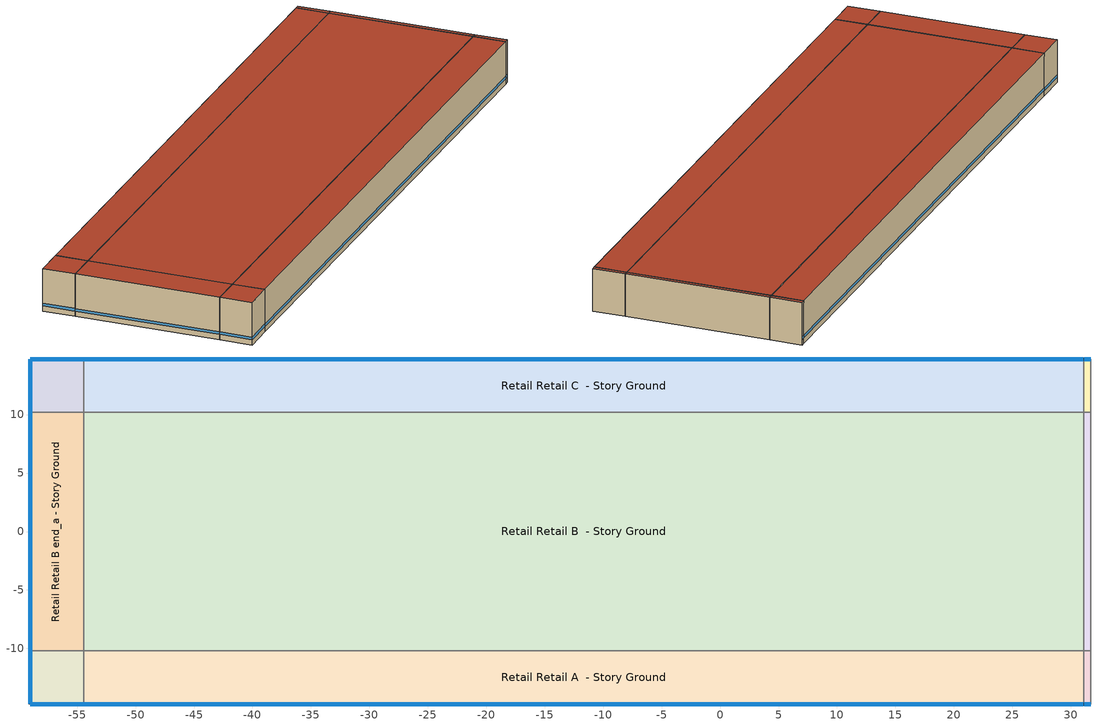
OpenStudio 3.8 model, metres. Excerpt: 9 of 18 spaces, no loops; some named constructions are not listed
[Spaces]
Retail Retail A end_a - Story Ground
 floor ground (Foundation F 126 Perim 914 Area 209): -59.02,-14.76 -59.02,-10.18 -54.45,-10.18 -54.45,-14.76 z0
 wall outside: -59.02,-10.18 -59.02,-14.76 -54.45,-14.76 z0:6.1
 wall to Retail Retail B end_a - Story Ground: -54.45,-10.18 -59.02,-10.18 z0:6.1
 wall to Retail Retail A  - Story Ground: -54.45,-14.76 -54.45,-10.18 z0:6.1
 window (Window U-1.01 SHGC 0.74): -59.02,-10.21 -59.02,-14.73 / -59,-14.76 -54.48,-14.76 z0.76:1.13
 roof outside: -54.45,-14.76 -54.45,-10.18 -59.02,-10.18 -59.02,-14.76 z6.1
Retail Retail B end_a - Story Ground
 floor ground (Foundation F 126 Perim 2037 Area 9312): -59.02,-10.18 -59.02,10.18 -54.45,10.18 -54.45,-10.18 z0
 wall outside: -59.02,10.18 -59.02,-10.18 z0:6.1
 wall to Retail Retail C end_a - Story Ground: -54.45,10.18 -59.02,10.18 z0:6.1
 wall to Retail Retail B  - Story Ground: -54.45,-10.18 -54.45,10.18 z0:6.1
 window (Window U-1.01 SHGC 0.74): -59.02,10.16 -59.02,-10.16 z0.76:1.13
 roof outside: -54.45,-10.18 -54.45,10.18 -59.02,10.18 -59.02,-10.18 z6.1
Retail Retail C end_a - Story Ground
 floor ground (Foundation F 126 Perim 914 Area 209): -59.02,10.18 -59.02,14.76 -54.45,14.76 -54.45,10.18 z0
 wall outside: -54.45,14.76 -59.02,14.76 -59.02,10.18 z0:6.1
 wall to Retail Retail C  - Story Ground: -54.45,10.18 -54.45,14.76 z0:6.1
 window (Window U-1.01 SHGC 0.74): -59.02,14.73 -59.02,10.21 / -54.48,14.76 -59,14.76 z0.76:1.13
 roof outside: -54.45,10.18 -54.45,14.76 -59.02,14.76 -59.02,10.18 z6.1
Retail Retail A  - Story Ground
 floor ground (Foundation F 126 Perim 8556 Area 39117): -54.45,-14.76 -54.45,-10.18 31.11,-10.18 31.11,-14.76 z0
 wall outside: -54.45,-14.76 31.11,-14.76 z0:6.1
 wall to Retail Retail B  - Story Ground: 31.11,-10.18 -54.45,-10.18 z0:6.1
 wall to Retail Entry A  - Story Ground: 31.11,-14.76 31.11,-10.18 z0:6.1
 window (Window U-1.01 SHGC 0.74): -54.43,-14.76 31.08,-14.76 z0.76:1.13
 roof outside: 31.11,-14.76 31.11,-10.18 -54.45,-10.18 -54.45,-14.76 z6.1
Retail Retail B  - Story Ground
 floor ground (Foundation F 126 Perim 0 Area 174266): -54.45,-10.18 -54.45,10.18 31.11,10.18 31.11,-10.18 z0
 wall to Retail Retail C  - Story Ground: 31.11,10.18 -54.45,10.18 z0:6.1
 wall to Retail Entry B  - Story Ground: 31.11,-10.18 31.11,10.18 z0:6.1
 roof outside: 31.11,-10.18 31.11,10.18 -54.45,10.18 -54.45,-10.18 z6.1
Retail Retail C  - Story Ground
 floor ground (Foundation F 126 Perim 8556 Area 39117): -54.45,10.18 -54.45,14.76 31.11,14.76 31.11,10.18 z0
 wall outside: 31.11,14.76 -54.45,14.76 z0:6.1
 wall to Retail Entry C  - Story Ground: 31.11,10.18 31.11,14.76 z0:6.1
 window (Window U-1.01 SHGC 0.74): 31.08,14.76 -54.43,14.76 z0.76:1.13
 roof outside: 31.11,10.18 31.11,14.76 -54.45,14.76 -54.45,10.18 z6.1
Retail Entry A  - Story Ground
 floor ground (Foundation F 126 Perim 061 Area 281): 31.11,-14.76 31.11,-10.18 31.72,-10.18 31.72,-14.76 z0
 wall outside: 31.11,-14.76 31.72,-14.76 z0:6.1
 wall to Retail Entry B  - Story Ground: 31.72,-10.18 31.11,-10.18 z0:6.1
 wall to Retail Point_of_Sale A  - Story Ground: 31.72,-14.76 31.72,-10.18 z0:6.1
 window (Window U-1.01 SHGC 0.74): 31.13,-14.76 31.69,-14.76 z0.76:1.16
 roof outside: 31.72,-14.76 31.72,-10.18 31.11,-10.18 31.11,-14.76 z6.1
Retail Entry B  - Story Ground
 floor ground (Foundation F 126 Perim 0 Area 125): 31.11,-10.18 31.11,10.18 31.72,10.18 31.72,-10.18 z0
 wall to Retail Entry C  - Story Ground: 31.72,10.18 31.11,10.18 z0:6.1
 wall to Retail Point_of_Sale B  - Story Ground: 31.72,-10.18 31.72,10.18 z0:6.1
 roof outside: 31.72,-10.18 31.72,10.18 31.11,10.18 31.11,-10.18 z6.1
Retail Entry C  - Story Ground
 floor ground (Foundation F 126 Perim 061 Area 281): 31.11,10.18 31.11,14.76 31.72,14.76 31.72,10.18 z0
 wall outside: 31.72,14.76 31.11,14.76 z0:6.1
 wall to Retail Point_of_Sale C  - Story Ground: 31.72,10.18 31.72,14.76 z0:6.1
 window (Window U-1.01 SHGC 0.74): 31.69,14.76 31.13,14.76 z0.76:1.16
 roof outside: 31.72,10.18 31.72,14.76 31.11,14.76 31.11,10.18 z6.1
[Schedule:Ruleset]
Name | Default Day Schedule | Summer Design Day Schedule | Winter Design Day Schedule
Clothing Schedule | Clothing Schedule Default Winter Clothes
Mercantile_Retail BLDG_LIGHT_EndUseData | Mercantile_Retail BLDG_LIGHT_EndUseData Default | Mercantile_Retail BLDG_LIGHT_EndUseData Summer Design Day | Mercantile_Retail BLDG_LIGHT_EndUseData Winter Design Day
Mercantile_Retail BLDG_EQUIP_EndUseData | Mercantile_Retail BLDG_EQUIP_EndUseData Default | Mercantile_Retail BLDG_EQUIP_EndUseData Summer Design Day | Mercantile_Retail BLDG_EQUIP_EndUseData Winter Design Day
Retail Infil Half On | Retail Infil Half On Default | Retail Infil Half On Summer Design Day | Retail Infil Half On Winter Design Day
Mercantile_Retail BLDG_LIGHT_EndUseData BPR Adjusted | Mercantile_Retail BLDG_LIGHT_EndUseData Default 1 | Mercantile_Retail BLDG_LIGHT_EndUseData Summer Design Day 1 | Mercantile_Retail BLDG_LIGHT_EndUseData Winter Design Day 1
Mercantile_Retail BLDG_EQUIP_EndUseData BPR Adjusted | Mercantile_Retail BLDG_EQUIP_EndUseData Default 1 | Mercantile_Retail BLDG_EQUIP_EndUseData Summer Design Day 1 | Mercantile_Retail BLDG_EQUIP_EndUseData Winter Design Day 1
[Schedule:Day]
Clothing Schedule Default Winter Clothes; Mercantile_Retail BLDG_LIGHT_EndUseData Summer Design Day; Mercantile_Retail BLDG_EQUIP_EndUseData Summer Design Day; Retail Infil Half On Winter Design Day; Mercantile_Retail BLDG_LIGHT_EndUseData Summer Design Day 1; Mercantile_Retail BLDG_EQUIP_EndUseData Summer Design Day 1: 24, 0, 1
Clothing Schedule Summer Clothes: 24, 0, 0.5
Air Velocity Schedule Default: 24, 0, 0.2
Work Efficiency Schedule Default; Mercantile_Retail BLDG_LIGHT_EndUseData Winter Design Day; Mercantile_Retail BLDG_EQUIP_EndUseData Winter Design Day; Mercantile_Retail BLDG_LIGHT_EndUseData Winter Design Day 1; Mercantile_Retail BLDG_EQUIP_EndUseData Winter Design Day 1: 24, 0, 0
Retail Bldg Occ Sat Day: Average, 0, 15, 0.05, 0, 30, 0.025, 0, 45, 0, 8, 30, 0, 8, 45, 0.025, 9, 0, 0.05, 9, 15, 0.075, 9, 30, 0.1, 9, 45, 0.125, 10, 0, 0.15, 10, 15, 0.175, 10, 30, 0.2, 10, 45, 0.275, 11, 0, 0.35, 11, 15, 0.425, 11, 30, 0.5, 11, 45, 0.525, 12, 0, 0.55, 12, 15, 0.575, 12, 30, 0.6, 12, 45, 0.644444, 13, 0, 0.688889, 13, 15, 0.733333, 13, 30, 0.777778, 13, 37, 0.8, 18, 45, 0.8, 19, 0, 0.75, 19, 15, 0.7, 19, 30, 0.65, 19, 45, 0.6, 20, 0, 0.5, 20, 15, 0.4, 20, 30, 0.3, 20, 45, 0.2, 22, 45, 0.2, 23, 0, 0.175, 23, 15, 0.15, 23, 30, 0.125, 23, 45, 0.1, 24, 0, 0.075
Retail Bldg Occ Sun Day: Average, 9, 30, 0, 9, 45, 0.025, 10, 0, 0.05, 10, 15, 0.075, 10, 30, 0.1, 10, 45, 0.125, 11, 0, 0.15, 11, 15, 0.175, 11, 30, 0.2, 12, 0, 0.2, 12, 15, 0.219048, 12, 30, 0.238095, 12, 45, 0.257143, 13, 0, 0.27619, 13, 15, 0.295238, 13, 30, 0.314286, 13, 45, 0.333333, 14, 0, 0.352381, 14, 15, 0.371429, 14, 30, 0.390476, 14, 37, 0.4, 18, 45, 0.4, 19, 0, 0.35, 19, 15, 0.3, 19, 30, 0.25, 19, 45, 0.2, 20, 0, 0.175, 20, 15, 0.15, 20, 30, 0.125, 20, 45, 0.1, 21, 0, 0.075, 21, 15, 0.05, 21, 30, 0.025, 21, 45, 0, 24, 0, 0
Mercantile_Retail BLDG_LIGHT_EndUseData Default: Average, 0, 15, 0.0949353, 0, 30, 0.0826573, 0, 45, 0.0804308, 1, 0, 0.0782042, 1, 15, 0.0759777, 1, 30, 0.0737512, 1, 45, 0.0718121, 2, 0, 0.069873, 2, 15, 0.0679339, 2, 30, 0.0659947, 2, 45, 0.0655365, 3, 0, 0.0650782, 3, 15, 0.0646199, 3, 30, 0.0641616, 3, 45, 0.0659415, 4, 0, 0.0677214, 4, 15, 0.0695013, 4, 30, 0.0712813, 4, 45, 0.0775099, 5, 0, 0.0837386, 5, 15, 0.0899672, 5, 30, 0.0961959, 5, 45, 0.112231, 6, 0, 0.128267, 6, 15, 0.144303, 6, 30, 0.160338, 6, 45, 0.216883, 7, 0, 0.273428, 7, 15, 0.329972, 7, 30, 0.386517, 7, 45, 0.482703, 8, 0, 0.578889, 8, 15, 0.675075, 8, 30, 0.771261, 8, 45, 0.813948, 9, 0, 0.856634, 9, 15, 0.899321, 9, 30, 0.942007, 9, 45, 0.949002, 10, 0, 0.955997, 10, 15, 0.962992, 10, 30, 0.969987, 10, 45, 0.970167, 11, 0, 0.970348, 11, 15, 0.970528, 11, 30, 0.970708, 11, 45, 0.970744, 12, 0, 0.970781, 12, 15, 0.970817, 12, 30, 0.970854, 12, 45, 0.970914, 13, 0, 0.970973, 13, 15, 0.971033, 13, 30, 0.971093, 13, 45, 0.971154, 14, 0, 0.971215, 14, 15, 0.971276, 14, 30, 0.971337, 14, 45, 0.971338, 15, 0, 0.971338, 15, 15, 0.971339, 15, 30, 0.97134, 15, 45, 0.971347, 16, 0, 0.971355, 16, 15, 0.971362, 16, 30, 0.971369, 16, 45, 0.971331, 17, 0, 0.971293, 17, 15, 0.971255, 17, 30, 0.971217, 17, 45, 0.971133, 18, 0, 0.971049, 18, 15, 0.970964, 18, 30, 0.97088, 18, 45, 0.970731, 19, 0, 0.970582, 19, 15, 0.970434, 19, 30, 0.970285, 19, 45, 0.969479, 20, 0, 0.968674, 20, 15, 0.967868, 20, 30, 0.967063, 20, 45, 0.935605, 21, 0, 0.904148, 21, 15, 0.872691, 21, 30, 0.841234, 21, 45, 0.733932, 22, 0, 0.626629, 22, 15, 0.519327, 22, 30, 0.412025, 22, 45, 0.341961, 23, 0, 0.271897, 23, 15, 0.201833, 23, 30, 0.131769, 23, 45, 0.119491, 24, 0, 0.107213
Mercantile_Retail BLDG_LIGHT_EndUseData Sun Day: Average, 0, 15, 0.901539, 0, 30, 0.896155, 0, 45, 0.890771, 1, 0, 0.888276, 1, 15, 0.885782, 1, 30, 0.883287, 1, 45, 0.880792, 2, 0, 0.879759, 2, 15, 0.878726, 2, 30, 0.877693, 2, 45, 0.87666, 3, 0, 0.876368, 3, 15, 0.876077, 3, 30, 0.874232, 3, 45, 0.874274, 4, 0, 0.874315, 4, 15, 0.874356, 4, 30, 0.874397, 4, 45, 0.874488, 5, 0, 0.874579, 5, 15, 0.87467, 5, 30, 0.874761, 5, 45, 0.874982, 6, 0, 0.875203, 6, 15, 0.875424, 6, 30, 0.875645, 6, 45, 0.876101, 7, 0, 0.876558, 7, 15, 0.877015, 7, 30, 0.877471, 7, 45, 0.880028, 8, 0, 0.882584, 8, 15, 0.885141, 8, 30, 0.887697, 8, 45, 0.895708, 9, 0, 0.903718, 9, 15, 0.911729, 9, 30, 0.919739, 9, 45, 0.928638, 10, 0, 0.937537, 10, 15, 0.946436, 10, 30, 0.955335, 10, 45, 0.958959, 11, 0, 0.962583, 11, 15, 0.966208, 11, 30, 0.969832, 11, 45, 0.969924, 12, 0, 0.970017, 12, 15, 0.970109, 12, 30, 0.970202, 12, 45, 0.970207, 13, 0, 0.970212, 13, 15, 0.970218, 13, 30, 0.970223, 13, 45, 0.970228, 14, 0, 0.970233, 14, 7, 0.970236, 14, 22, 0.970245, 14, 37, 0.970254, 14, 52, 0.970263, 15, 7, 0.970273, 15, 22, 0.970274, 15, 37, 0.970276, 15, 52, 0.970277, 16, 7, 0.970279, 16, 22, 0.970273, 16, 37, 0.970268, 16, 52, 0.970263, 17, 7, 0.970258, 17, 22, 0.970253, 17, 37, 0.970247, 17, 52, 0.970242, 18, 7, 0.970237, 18, 22, 0.970231, 18, 37, 0.970226, 18, 45, 0.970223, 19, 0, 0.97017, 19, 15, 0.970116, 19, 30, 0.970063, 19, 45, 0.970009, 20, 0, 0.96917, 20, 15, 0.968331, 20, 30, 0.967492, 20, 45, 0.966653, 21, 0, 0.962913, 21, 15, 0.959173, 21, 30, 0.955433, 21, 45, 0.951693, 22, 0, 0.946577, 22, 15, 0.94146, 22, 30, 0.936344, 22, 45, 0.931227, 23, 0, 0.926497, 23, 15, 0.921767, 23, 30, 0.917037, 23, 45, 0.912307, 24, 0, 0.906923
Mercantile_Retail BLDG_EQUIP_EndUseData Default: Average, 0, 15, 0.437823, 0, 30, 0.437181, 0, 45, 0.436538, 1, 0, 0.435896, 1, 15, 0.435254, 1, 30, 0.434612, 1, 45, 0.433969, 2, 0, 0.433327, 2, 15, 0.432685, 2, 30, 0.432042, 2, 45, 0.4314, 3, 0, 0.428325, 3, 15, 0.42525, 3, 30, 0.422175, 3, 45, 0.4191, 4, 0, 0.4186, 4, 15, 0.4181, 4, 30, 0.4176, 4, 45, 0.4171, 5, 0, 0.417625, 5, 15, 0.41815, 5, 30, 0.418675, 5, 45, 0.4192, 6, 0, 0.420075, 6, 15, 0.42095, 6, 30, 0.421825, 6, 45, 0.4227, 7, 0, 0.425075, 7, 15, 0.42745, 7, 30, 0.429825, 7, 45, 0.4322, 8, 0, 0.4372, 8, 15, 0.4422, 8, 30, 0.4472, 8, 45, 0.4522, 9, 0, 0.46335, 9, 15, 0.4745, 9, 30, 0.48565, 9, 45, 0.4968, 9, 52, 0.558, 10, 0, 0.6995, 10, 15, 0.712125, 10, 30, 0.72475, 10, 45, 0.737375, 11, 0, 0.75, 11, 15, 0.75605, 11, 30, 0.7621, 11, 45, 0.76815, 12, 0, 0.7742, 12, 15, 0.776275, 12, 30, 0.77835, 12, 45, 0.780425, 13, 0, 0.7825, 13, 7, 0.7874, 13, 15, 0.7764, 13, 30, 0.768975, 13, 45, 0.76155, 14, 0, 0.754125, 14, 15, 0.7467, 14, 30, 0.735225, 14, 45, 0.72375, 15, 0, 0.712275, 15, 15, 0.7008, 15, 30, 0.686175, 15, 45, 0.67155, 16, 0, 0.656925, 16, 15, 0.6423, 16, 30, 0.62796, 16, 45, 0.61362, 17, 0, 0.59928, 17, 15, 0.58494, 17, 30, 0.571605, 17, 45, 0.55827, 18, 0, 0.544935, 18, 15, 0.5316, 18, 30, 0.5181, 18, 45, 0.5046, 19, 0, 0.4911, 19, 15, 0.4776, 19, 30, 0.470225, 19, 45, 0.46285, 20, 0, 0.455475, 20, 15, 0.4481, 20, 30, 0.447458, 20, 45, 0.446815, 21, 0, 0.446173, 21, 15, 0.445531, 21, 30, 0.444888, 21, 45, 0.444246, 22, 0, 0.443604, 22, 15, 0.442962, 22, 30, 0.442319, 22, 45, 0.441677, 23, 0, 0.441035, 23, 15, 0.440392, 23, 30, 0.43975, 23, 45, 0.439108, 24, 0, 0.438465
Mercantile_Retail BLDG_EQUIP_EndUseData Wknd Day: Average, 0, 15, 0.221882, 0, 30, 0.197951, 0, 45, 0.194329, 1, 0, 0.190706, 1, 15, 0.187084, 1, 30, 0.183462, 1, 45, 0.176831, 2, 0, 0.1702, 2, 15, 0.16357, 2, 30, 0.156939, 2, 45, 0.150247, 3, 0, 0.143555, 3, 15, 0.136863, 3, 30, 0.130171, 3, 45, 0.125505, 4, 0, 0.120839, 4, 15, 0.116173, 4, 30, 0.111507, 4, 45, 0.110218, 5, 0, 0.108929, 5, 15, 0.107639, 5, 30, 0.10635, 5, 45, 0.110832, 6, 0, 0.115314, 6, 15, 0.119795, 6, 30, 0.124277, 6, 45, 0.130908, 7, 0, 0.137538, 7, 15, 0.144169, 7, 30, 0.1508, 7, 45, 0.158904, 8, 0, 0.167008, 8, 15, 0.175112, 8, 30, 0.183216, 8, 45, 0.193837, 9, 0, 0.204459, 9, 15, 0.21508, 9, 30, 0.225701, 9, 45, 0.231963, 10, 0, 0.238226, 10, 15, 0.244488, 10, 30, 0.25075, 10, 45, 0.257381, 11, 0, 0.264011, 11, 15, 0.270642, 11, 30, 0.277273, 11, 45, 0.289674, 12, 0, 0.302076, 12, 15, 0.314478, 12, 30, 0.32688, 12, 45, 0.34364, 13, 0, 0.360401, 13, 15, 0.377162, 13, 30, 0.393923, 13, 45, 0.414735, 14, 0, 0.435548, 14, 15, 0.456361, 14, 30, 0.477174, 14, 45, 0.502407, 15, 0, 0.52764, 15, 15, 0.552873, 15, 30, 0.578107, 15, 45, 0.597262, 16, 0, 0.616417, 16, 15, 0.635572, 16, 30, 0.654727, 16, 45, 0.665962, 17, 0, 0.677198, 17, 15, 0.688433, 17, 30, 0.699668, 17, 45, 0.702001, 18, 0, 0.704334, 18, 15, 0.706667, 18, 30, 0.709, 18, 45, 0.703352, 19, 0, 0.697703, 19, 15, 0.692055, 19, 30, 0.686407, 19, 45, 0.672409, 20, 0, 0.658411, 20, 15, 0.644413, 20, 30, 0.630415, 20, 45, 0.608681, 21, 0, 0.586947, 21, 15, 0.565214, 21, 30, 0.54348, 21, 45, 0.514931, 22, 0, 0.486383, 22, 15, 0.457834, 22, 30, 0.429286, 22, 45, 0.395384, 23, 0, 0.361482, 23, 15, 0.32758, 23, 30, 0.293677, 23, 45, 0.269746, 24, 0, 0.245814
Retail Infil Half On Default; Retail Infil Half On Summer Design Day: 6, 0, 1, 21, 0, 0.5, 24, 0, 1
Retail Infil Half On Sat Day: 6, 0, 1, 22, 0, 0.5, 24, 0, 1
Retail Infil Half On Sun Day: 8, 0, 1, 17, 0, 0.5, 24, 0, 1
Building Hours of Operation NonResidential Saturday; Building Hours of Operation NonResidential Sunday: 11, 0, 0, 20, 15, 1, 24, 0, 0
autogen Schedule Rule 7 1_day_sch: Average, 0, 15, 0.27919, 0, 30, 0.258074, 0, 45, 0.254878, 1, 0, 0.251682, 1, 15, 0.248486, 1, 30, 0.24529, 1, 45, 0.239439, 2, 0, 0.233589, 2, 15, 0.227738, 2, 30, 0.221888, 2, 45, 0.215983, 3, 0, 0.210078, 3, 15, 0.204173, 3, 30, 0.198269, 3, 45, 0.194152, 4, 0, 0.190035, 4, 15, 0.185917, 4, 30, 0.1818, 4, 45, 0.180663, 5, 0, 0.179525, 5, 15, 0.178388, 5, 30, 0.17725, 5, 45, 0.181205, 6, 0, 0.185159, 6, 15, 0.189114, 6, 30, 0.193068, 6, 45, 0.198919, 7, 0, 0.204769, 7, 15, 0.21062, 7, 30, 0.21647, 7, 45, 0.223621, 8, 0, 0.230772, 8, 15, 0.237922, 8, 30, 0.245073, 8, 45, 0.254445, 9, 0, 0.263816, 9, 15, 0.273188, 9, 30, 0.28256, 9, 45, 0.288085, 10, 0, 0.293611, 10, 15, 0.299136, 10, 30, 0.304662, 10, 45, 0.310513, 11, 0, 0.316363, 11, 15, 0.322214, 11, 30, 0.328064, 11, 45, 0.339007, 12, 0, 0.34995, 12, 15, 0.360892, 12, 30, 0.371835, 12, 45, 0.386624, 13, 0, 0.401413, 13, 15, 0.416202, 13, 30, 0.430991, 13, 45, 0.449355, 14, 0, 0.467719, 14, 15, 0.486083, 14, 30, 0.504447, 14, 45, 0.526712, 15, 0, 0.548977, 15, 15, 0.571241, 15, 30, 0.593506, 15, 45, 0.610407, 16, 0, 0.627309, 16, 15, 0.644211, 16, 30, 0.661112, 16, 45, 0.671026, 17, 0, 0.680939, 17, 15, 0.690852, 17, 30, 0.700766, 17, 45, 0.702824, 18, 0, 0.704883, 18, 15, 0.706941, 18, 30, 0.709, 18, 45, 0.704016, 19, 0, 0.699032, 19, 15, 0.694049, 19, 30, 0.689065, 19, 45, 0.676714, 20, 0, 0.664362, 20, 15, 0.652011, 20, 30, 0.63966, 20, 45, 0.620483, 21, 0, 0.601307, 21, 15, 0.58213, 21, 30, 0.562953, 21, 45, 0.537763, 22, 0, 0.512573, 22, 15, 0.487383, 22, 30, 0.462193, 22, 45, 0.43228, 23, 0, 0.402366, 23, 15, 0.372453, 23, 30, 0.342539, 23, 45, 0.321423, 24, 0, 0.300307
autogen Mercantile_Retail BLDG_LIGHT_EndUseData 1_day_sch: Average, 0, 15, 0.877527, 0, 30, 0.876213, 0, 45, 0.875974, 1, 0, 0.875736, 1, 15, 0.875498, 1, 30, 0.875259, 1, 45, 0.875051, 2, 0, 0.874844, 2, 15, 0.874636, 2, 30, 0.874429, 2, 45, 0.87438, 3, 0, 0.87433, 3, 15, 0.874281, 3, 30, 0.874232, 3, 45, 0.874423, 4, 0, 0.874613, 4, 15, 0.874804, 4, 30, 0.874995, 4, 45, 0.875662, 5, 0, 0.876328, 5, 15, 0.876995, 5, 30, 0.877662, 5, 45, 0.879379, 6, 0, 0.881096, 6, 15, 0.882813, 6, 30, 0.88453, 6, 45, 0.890585, 7, 0, 0.896639, 7, 15, 0.902693, 7, 30, 0.908748, 7, 45, 0.919047, 8, 0, 0.929345, 8, 15, 0.939644, 8, 30, 0.949943, 8, 45, 0.954514, 9, 0, 0.959084, 9, 15, 0.963655, 9, 30, 0.968225, 9, 45, 0.968974, 10, 0, 0.969723, 10, 15, 0.970472, 10, 30, 0.971221, 10, 45, 0.971241, 11, 0, 0.97126, 11, 15, 0.971279, 11, 30, 0.971298, 11, 45, 0.971302, 12, 0, 0.971306, 12, 15, 0.97131, 12, 30, 0.971314, 12, 45, 0.97132, 13, 0, 0.971327, 13, 15, 0.971333, 13, 30, 0.97134, 13, 45, 0.971346, 14, 0, 0.971353, 14, 15, 0.971359, 14, 30, 0.971366, 14, 45, 0.971366, 15, 0, 0.971366, 15, 15, 0.971366, 15, 30, 0.971366, 15, 45, 0.971367, 16, 0, 0.971368, 16, 15, 0.971368, 16, 30, 0.971369, 16, 45, 0.971365, 17, 0, 0.971361, 17, 15, 0.971357, 17, 30, 0.971353, 17, 45, 0.971344, 18, 0, 0.971335, 18, 15, 0.971326, 18, 30, 0.971317, 18, 45, 0.971301, 19, 0, 0.971285, 19, 15, 0.971269, 19, 30, 0.971253, 19, 45, 0.971167, 20, 0, 0.971081, 20, 15, 0.970994, 20, 30, 0.970908, 20, 45, 0.96754, 21, 0, 0.964172, 21, 15, 0.960804, 21, 30, 0.957435, 21, 45, 0.945946, 22, 0, 0.934457, 22, 15, 0.922968, 22, 30, 0.911479, 22, 45, 0.903977, 23, 0, 0.896475, 23, 15, 0.888973, 23, 30, 0.881471, 23, 45, 0.880157, 24, 0, 0.878842
autogen Retail Activity 0_day_sch; autogen Retail Activity 1_day_sch: Average, 24, 0, 120
autogen Retail FRONT ENTRY COOLING 0_day_sch; autogen Retail FRONT ENTRY COOLING 1_day_sch: Average, 24, 0, 90
Mercantile_Retail BLDG_LIGHT_EndUseData Default 1: No, 0, 15, 0.877527, 0, 30, 0.876213, 0, 45, 0.875974, 1, 0, 0.875736, 1, 15, 0.875498, 1, 30, 0.875259, 1, 45, 0.875051, 2, 0, 0.874844, 2, 15, 0.874636, 2, 30, 0.874429, 2, 45, 0.87438, 3, 0, 0.87433, 3, 15, 0.874281, 3, 30, 0.874232, 3, 45, 0.874423, 4, 0, 0.874613, 4, 15, 0.874804, 4, 30, 0.874995, 4, 45, 0.875662, 5, 0, 0.876328, 5, 15, 0.876995, 5, 30, 0.877662, 5, 45, 0.879379, 6, 0, 0.881096, 6, 15, 0.882813, 6, 30, 0.88453, 6, 45, 0.890585, 7, 0, 0.896639, 7, 15, 0.902693, 7, 30, 0.908748, 7, 45, 0.919047, 8, 0, 0.929345, 8, 15, 0.939644, 8, 30, 0.949943, 8, 45, 0.954514, 9, 0, 0.959084, 9, 15, 0.963655, 9, 30, 0.968225, 9, 45, 0.968974, 10, 0, 0.969723, 10, 15, 0.970472, 10, 30, 0.971221, 10, 45, 0.971241, 11, 0, 0.97126, 11, 15, 0.971279, 11, 30, 0.971298, 11, 45, 0.971302, 12, 0, 0.971306, 12, 15, 0.97131, 12, 30, 0.971314, 12, 45, 0.97132, 13, 0, 0.971327, 13, 15, 0.971333, 13, 30, 0.97134, 13, 45, 0.971346, 14, 0, 0.971353, 14, 15, 0.971359, 14, 30, 0.971366, 14, 45, 0.971366, 15, 0, 0.971366, 15, 15, 0.971366, 15, 30, 0.971366, 15, 45, 0.971367, 16, 0, 0.971368, 16, 15, 0.971368, 16, 30, 0.971369, 16, 45, 0.971365, 17, 0, 0.971361, 17, 15, 0.971357, 17, 30, 0.971353, 17, 45, 0.971344, 18, 0, 0.971335, 18, 15, 0.971326, 18, 30, 0.971317, 18, 45, 0.971301, 19, 0, 0.971285, 19, 15, 0.971269, 19, 30, 0.971253, 19, 45, 0.971167, 20, 0, 0.971081, 20, 15, 0.970994, 20, 30, 0.970908, 20, 45, 0.96754, 21, 0, 0.964172, 21, 15, 0.960804, 21, 30, 0.957435, 21, 45, 0.945946, 22, 0, 0.934457, 22, 15, 0.922968, 22, 30, 0.911479, 22, 45, 0.903977, 23, 0, 0.896475, 23, 15, 0.888973, 23, 30, 0.881471, 23, 45, 0.880157, 24, 0, 0.878842
Mercantile_Retail BLDG_EQUIP_EndUseData Default 1: No, 0, 15, 0.229899, 0, 30, 0.228875, 0, 45, 0.22785, 1, 0, 0.226826, 1, 15, 0.225802, 1, 30, 0.224777, 1, 45, 0.223753, 2, 0, 0.222729, 2, 15, 0.221704, 2, 30, 0.22068, 2, 45, 0.219655, 3, 0, 0.214751, 3, 15, 0.209848, 3, 30, 0.204944, 3, 45, 0.20004, 4, 0, 0.199242, 4, 15, 0.198445, 4, 30, 0.197647, 4, 45, 0.19685, 5, 0, 0.197687, 5, 15, 0.198525, 5, 30, 0.199362, 5, 45, 0.200199, 6, 0, 0.201594, 6, 15, 0.20299, 6, 30, 0.204385, 6, 45, 0.205781, 7, 0, 0.209568, 7, 15, 0.213356, 7, 30, 0.217144, 7, 45, 0.220931, 8, 0, 0.228905, 8, 15, 0.236879, 8, 30, 0.244853, 8, 45, 0.252827, 9, 0, 0.270609, 9, 15, 0.288391, 9, 30, 0.306173, 9, 45, 0.323955, 9, 52, 0.421556, 10, 0, 0.647218, 10, 15, 0.667352, 10, 30, 0.687487, 10, 45, 0.707621, 11, 0, 0.727755, 11, 15, 0.737403, 11, 30, 0.747052, 11, 45, 0.7567, 12, 0, 0.766349, 12, 15, 0.769658, 12, 30, 0.772967, 12, 45, 0.776276, 13, 0, 0.779586, 13, 7, 0.7874, 13, 15, 0.769857, 13, 30, 0.758016, 13, 45, 0.746175, 14, 0, 0.734333, 14, 15, 0.722492, 14, 30, 0.704192, 14, 45, 0.685892, 15, 0, 0.667592, 15, 15, 0.649291, 15, 30, 0.625968, 15, 45, 0.602644, 16, 0, 0.57932, 16, 15, 0.555996, 16, 30, 0.533127, 16, 45, 0.510258, 17, 0, 0.487388, 17, 15, 0.464519, 17, 30, 0.443253, 17, 45, 0.421986, 18, 0, 0.40072, 18, 15, 0.379453, 18, 30, 0.357924, 18, 45, 0.336394, 19, 0, 0.314864, 19, 15, 0.293335, 19, 30, 0.281573, 19, 45, 0.269812, 20, 0, 0.25805, 20, 15, 0.246288, 20, 30, 0.245264, 20, 45, 0.24424, 21, 0, 0.243215, 21, 15, 0.242191, 21, 30, 0.241167, 21, 45, 0.240142, 22, 0, 0.239118, 22, 15, 0.238094, 22, 30, 0.237069, 22, 45, 0.236045, 23, 0, 0.235021, 23, 15, 0.233996, 23, 30, 0.232972, 23, 45, 0.231948, 24, 0, 0.230923
[Schedule:Rule]
Schedule Rule 1: Schedule Ruleset=Clothing Schedule; Rule Order=0; Day Schedule=Clothing Schedule Summer Clothes; Date Specification Type=DateRange; Start Month=5; Start Day=1; End Month=9; End Day=30
Schedule Rule 5: Schedule Ruleset=Mercantile_Retail BLDG_LIGHT_EndUseData; Rule Order=0; Day Schedule=Mercantile_Retail BLDG_LIGHT_EndUseData Sun Day; Date Specification Type=DateRange; Start Month=1; Start Day=1; End Month=12; End Day=31; Apply Sunday=Yes
Schedule Rule 7: Schedule Ruleset=Mercantile_Retail BLDG_EQUIP_EndUseData; Rule Order=0; Day Schedule=Mercantile_Retail BLDG_EQUIP_EndUseData Wknd Day; Date Specification Type=DateRange; Start Month=1; Start Day=1; End Month=12; End Day=31; Apply Sunday=Yes; Apply Saturday=Yes
Schedule Rule 8: Schedule Ruleset=Retail Infil Half On; Rule Order=1; Day Schedule=Retail Infil Half On Sat Day; Date Specification Type=DateRange; Start Month=1; Start Day=1; End Month=12; End Day=31; Apply Saturday=Yes
Schedule Rule 9: Schedule Ruleset=Retail Infil Half On; Rule Order=0; Day Schedule=Retail Infil Half On Sun Day; Date Specification Type=DateRange; Start Month=1; Start Day=1; End Month=12; End Day=31; Apply Sunday=Yes
autogen Schedule Rule 7 1: Schedule Ruleset=Mercantile_Retail BLDG_EQUIP_EndUseData; Rule Order=1; Day Schedule=autogen Schedule Rule 7 1_day_sch; Date Specification Type=SpecificDates; Apply Sunday=Yes; Apply Saturday=Yes; Apply Monday=Yes; Apply Tuesday=Yes; Apply Wednesday=Yes; Apply Thursday=Yes; Apply Friday=Yes; Specific Month 1=1; Specific Day 1=7; Specific Month 2=1; Specific Day 2=14; Specific Month 3=1; Specific Day 3=21; Specific Month 4=1; Specific Day 4=28; Specific Month 5=2; Specific Day 5=4; Specific Month 6=2; Specific Day 6=11; Specific Month 7=2; Specific Day 7=18; Specific Month 8=2; Specific Day 8=25; Specific Month 9=3; Specific Day 9=4; Specific Month 10=3; Specific Day 10=11; Specific Month 11=3; Specific Day 11=18; Specific Month 12=3; Specific Day 12=25; Specific Month 13=4; Specific Day 13=1; Specific Month 14=4; Specific Day 14=8; Specific Month 15=4; Specific Day 15=15; Specific Month 16=4; Specific Day 16=22; Specific Month 17=4; Specific Day 17=29; Specific Month 18=5; Specific Day 18=6; Specific Month 19=5; Specific Day 19=13; Specific Month 20=5; Specific Day 20=20; Specific Month 21=5; Specific Day 21=27; Specific Month 22=6; Specific Day 22=3; Specific Month 23=6; Specific Day 23=10; Specific Month 24=6; Specific Day 24=17; Specific Month 25=6; Specific Day 25=24; Specific Month 26=7; Specific Day 26=1; Specific Month 27=7; Specific Day 27=8; Specific Month 28=7; Specific Day 28=15; Specific Month 29=7; Specific Day 29=22; Specific Month 30=7; Specific Day 30=29; Specific Month 31=8; Specific Day 31=5; Specific Month 32=8; Specific Day 32=12; Specific Month 33=8; Specific Day 33=19; Specific Month 34=8; Specific Day 34=26; Specific Month 35=9; Specific Day 35=2; Specific Month 36=9; Specific Day 36=9; Specific Month 37=9; Specific Day 37=16; Specific Month 38=9; Specific Day 38=23; Specific Month 39=9; Specific Day 39=30; Specific Month 40=10; Specific Day 40=7; Specific Month 41=10; Specific Day 41=14; Specific Month 42=10; Specific Day 42=21; Specific Month 43=10; Specific Day 43=28; Specific Month 44=11; Specific Day 44=4; Specific Month 45=11; Specific Day 45=11; Specific Month 46=11; Specific Day 46=18; Specific Month 47=11; Specific Day 47=25; Specific Month 48=12; Specific Day 48=2; Specific Month 49=12; Specific Day 49=9; Specific Month 50=12; Specific Day 50=16; Specific Month 51=12; Specific Day 51=23; Specific Month 52=12; Specific Day 52=30
autogen Mercantile_Retail BLDG_LIGHT_EndUseData 1: Schedule Ruleset=Mercantile_Retail BLDG_LIGHT_EndUseData; Rule Order=1; Day Schedule=autogen Mercantile_Retail BLDG_LIGHT_EndUseData 1_day_sch; Date Specification Type=SpecificDates; Apply Sunday=Yes; Apply Saturday=Yes; Apply Monday=Yes; Apply Tuesday=Yes; Apply Wednesday=Yes; Apply Thursday=Yes; Apply Friday=Yes; Specific Month 1=1; Specific Day 1=6; Specific Month 2=1; Specific Day 2=13; Specific Month 3=1; Specific Day 3=20; Specific Month 4=1; Specific Day 4=27; Specific Month 5=2; Specific Day 5=3; Specific Month 6=2; Specific Day 6=10; Specific Month 7=2; Specific Day 7=17; Specific Month 8=2; Specific Day 8=24; Specific Month 9=3; Specific Day 9=3; Specific Month 10=3; Specific Day 10=10; Specific Month 11=3; Specific Day 11=17; Specific Month 12=3; Specific Day 12=24; Specific Month 13=3; Specific Day 13=31; Specific Month 14=4; Specific Day 14=7; Specific Month 15=4; Specific Day 15=14; Specific Month 16=4; Specific Day 16=21; Specific Month 17=4; Specific Day 17=28; Specific Month 18=5; Specific Day 18=5; Specific Month 19=5; Specific Day 19=12; Specific Month 20=5; Specific Day 20=19; Specific Month 21=5; Specific Day 21=26; Specific Month 22=6; Specific Day 22=2; Specific Month 23=6; Specific Day 23=9; Specific Month 24=6; Specific Day 24=16; Specific Month 25=6; Specific Day 25=23; Specific Month 26=6; Specific Day 26=30; Specific Month 27=7; Specific Day 27=7; Specific Month 28=7; Specific Day 28=14; Specific Month 29=7; Specific Day 29=21; Specific Month 30=7; Specific Day 30=28; Specific Month 31=8; Specific Day 31=4; Specific Month 32=8; Specific Day 32=11; Specific Month 33=8; Specific Day 33=18; Specific Month 34=8; Specific Day 34=25; Specific Month 35=9; Specific Day 35=1; Specific Month 36=9; Specific Day 36=8; Specific Month 37=9; Specific Day 37=15; Specific Month 38=9; Specific Day 38=22; Specific Month 39=9; Specific Day 39=29; Specific Month 40=10; Specific Day 40=6; Specific Month 41=10; Specific Day 41=13; Specific Month 42=10; Specific Day 42=20; Specific Month 43=10; Specific Day 43=27; Specific Month 44=11; Specific Day 44=3; Specific Month 45=11; Specific Day 45=10; Specific Month 46=11; Specific Day 46=17; Specific Month 47=11; Specific Day 47=24; Specific Month 48=12; Specific Day 48=1; Specific Month 49=12; Specific Day 49=8; Specific Month 50=12; Specific Day 50=15; Specific Month 51=12; Specific Day 51=22; Specific Month 52=12; Specific Day 52=29
Schedule Rule 14: Schedule Ruleset=Mercantile_Retail BLDG_LIGHT_EndUseData BPR Adjusted; Rule Order=0; Day Schedule=Mercantile_Retail BLDG_LIGHT_EndUseData Sun Day; Date Specification Type=DateRange; Start Month=1; Start Day=1; End Month=12; End Day=31; Apply Sunday=Yes
autogen Mercantile_Retail BLDG_LIGHT_EndUseData 2: Schedule Ruleset=Mercantile_Retail BLDG_LIGHT_EndUseData BPR Adjusted; Rule Order=1; Day Schedule=autogen Mercantile_Retail BLDG_LIGHT_EndUseData 1_day_sch; Date Specification Type=SpecificDates; Apply Sunday=Yes; Apply Saturday=Yes; Apply Monday=Yes; Apply Tuesday=Yes; Apply Wednesday=Yes; Apply Thursday=Yes; Apply Friday=Yes; Specific Month 1=1; Specific Day 1=6; Specific Month 2=1; Specific Day 2=13; Specific Month 3=1; Specific Day 3=20; Specific Month 4=1; Specific Day 4=27; Specific Month 5=2; Specific Day 5=3; Specific Month 6=2; Specific Day 6=10; Specific Month 7=2; Specific Day 7=17; Specific Month 8=2; Specific Day 8=24; Specific Month 9=3; Specific Day 9=3; Specific Month 10=3; Specific Day 10=10; Specific Month 11=3; Specific Day 11=17; Specific Month 12=3; Specific Day 12=24; Specific Month 13=3; Specific Day 13=31; Specific Month 14=4; Specific Day 14=7; Specific Month 15=4; Specific Day 15=14; Specific Month 16=4; Specific Day 16=21; Specific Month 17=4; Specific Day 17=28; Specific Month 18=5; Specific Day 18=5; Specific Month 19=5; Specific Day 19=12; Specific Month 20=5; Specific Day 20=19; Specific Month 21=5; Specific Day 21=26; Specific Month 22=6; Specific Day 22=2; Specific Month 23=6; Specific Day 23=9; Specific Month 24=6; Specific Day 24=16; Specific Month 25=6; Specific Day 25=23; Specific Month 26=6; Specific Day 26=30; Specific Month 27=7; Specific Day 27=7; Specific Month 28=7; Specific Day 28=14; Specific Month 29=7; Specific Day 29=21; Specific Month 30=7; Specific Day 30=28; Specific Month 31=8; Specific Day 31=4; Specific Month 32=8; Specific Day 32=11; Specific Month 33=8; Specific Day 33=18; Specific Month 34=8; Specific Day 34=25; Specific Month 35=9; Specific Day 35=1; Specific Month 36=9; Specific Day 36=8; Specific Month 37=9; Specific Day 37=15; Specific Month 38=9; Specific Day 38=22; Specific Month 39=9; Specific Day 39=29; Specific Month 40=10; Specific Day 40=6; Specific Month 41=10; Specific Day 41=13; Specific Month 42=10; Specific Day 42=20; Specific Month 43=10; Specific Day 43=27; Specific Month 44=11; Specific Day 44=3; Specific Month 45=11; Specific Day 45=10; Specific Month 46=11; Specific Day 46=17; Specific Month 47=11; Specific Day 47=24; Specific Month 48=12; Specific Day 48=1; Specific Month 49=12; Specific Day 49=8; Specific Month 50=12; Specific Day 50=15; Specific Month 51=12; Specific Day 51=22; Specific Month 52=12; Specific Day 52=29
Schedule Rule 15: Schedule Ruleset=Mercantile_Retail BLDG_EQUIP_EndUseData BPR Adjusted; Rule Order=0; Day Schedule=Mercantile_Retail BLDG_EQUIP_EndUseData Wknd Day; Date Specification Type=DateRange; Start Month=1; Start Day=1; End Month=12; End Day=31; Apply Sunday=Yes; Apply Saturday=Yes
autogen Schedule Rule 7 2: Schedule Ruleset=Mercantile_Retail BLDG_EQUIP_EndUseData BPR Adjusted; Rule Order=1; Day Schedule=autogen Schedule Rule 7 1_day_sch; Date Specification Type=SpecificDates; Apply Sunday=Yes; Apply Saturday=Yes; Apply Monday=Yes; Apply Tuesday=Yes; Apply Wednesday=Yes; Apply Thursday=Yes; Apply Friday=Yes; Specific Month 1=1; Specific Day 1=7; Specific Month 2=1; Specific Day 2=14; Specific Month 3=1; Specific Day 3=21; Specific Month 4=1; Specific Day 4=28; Specific Month 5=2; Specific Day 5=4; Specific Month 6=2; Specific Day 6=11; Specific Month 7=2; Specific Day 7=18; Specific Month 8=2; Specific Day 8=25; Specific Month 9=3; Specific Day 9=4; Specific Month 10=3; Specific Day 10=11; Specific Month 11=3; Specific Day 11=18; Specific Month 12=3; Specific Day 12=25; Specific Month 13=4; Specific Day 13=1; Specific Month 14=4; Specific Day 14=8; Specific Month 15=4; Specific Day 15=15; Specific Month 16=4; Specific Day 16=22; Specific Month 17=4; Specific Day 17=29; Specific Month 18=5; Specific Day 18=6; Specific Month 19=5; Specific Day 19=13; Specific Month 20=5; Specific Day 20=20; Specific Month 21=5; Specific Day 21=27; Specific Month 22=6; Specific Day 22=3; Specific Month 23=6; Specific Day 23=10; Specific Month 24=6; Specific Day 24=17; Specific Month 25=6; Specific Day 25=24; Specific Month 26=7; Specific Day 26=1; Specific Month 27=7; Specific Day 27=8; Specific Month 28=7; Specific Day 28=15; Specific Month 29=7; Specific Day 29=22; Specific Month 30=7; Specific Day 30=29; Specific Month 31=8; Specific Day 31=5; Specific Month 32=8; Specific Day 32=12; Specific Month 33=8; Specific Day 33=19; Specific Month 34=8; Specific Day 34=26; Specific Month 35=9; Specific Day 35=2; Specific Month 36=9; Specific Day 36=9; Specific Month 37=9; Specific Day 37=16; Specific Month 38=9; Specific Day 38=23; Specific Month 39=9; Specific Day 39=30; Specific Month 40=10; Specific Day 40=7; Specific Month 41=10; Specific Day 41=14; Specific Month 42=10; Specific Day 42=21; Specific Month 43=10; Specific Day 43=28; Specific Month 44=11; Specific Day 44=4; Specific Month 45=11; Specific Day 45=11; Specific Month 46=11; Specific Day 46=18; Specific Month 47=11; Specific Day 47=25; Specific Month 48=12; Specific Day 48=2; Specific Month 49=12; Specific Day 49=9; Specific Month 50=12; Specific Day 50=16; Specific Month 51=12; Specific Day 51=23; Specific Month 52=12; Specific Day 52=30
